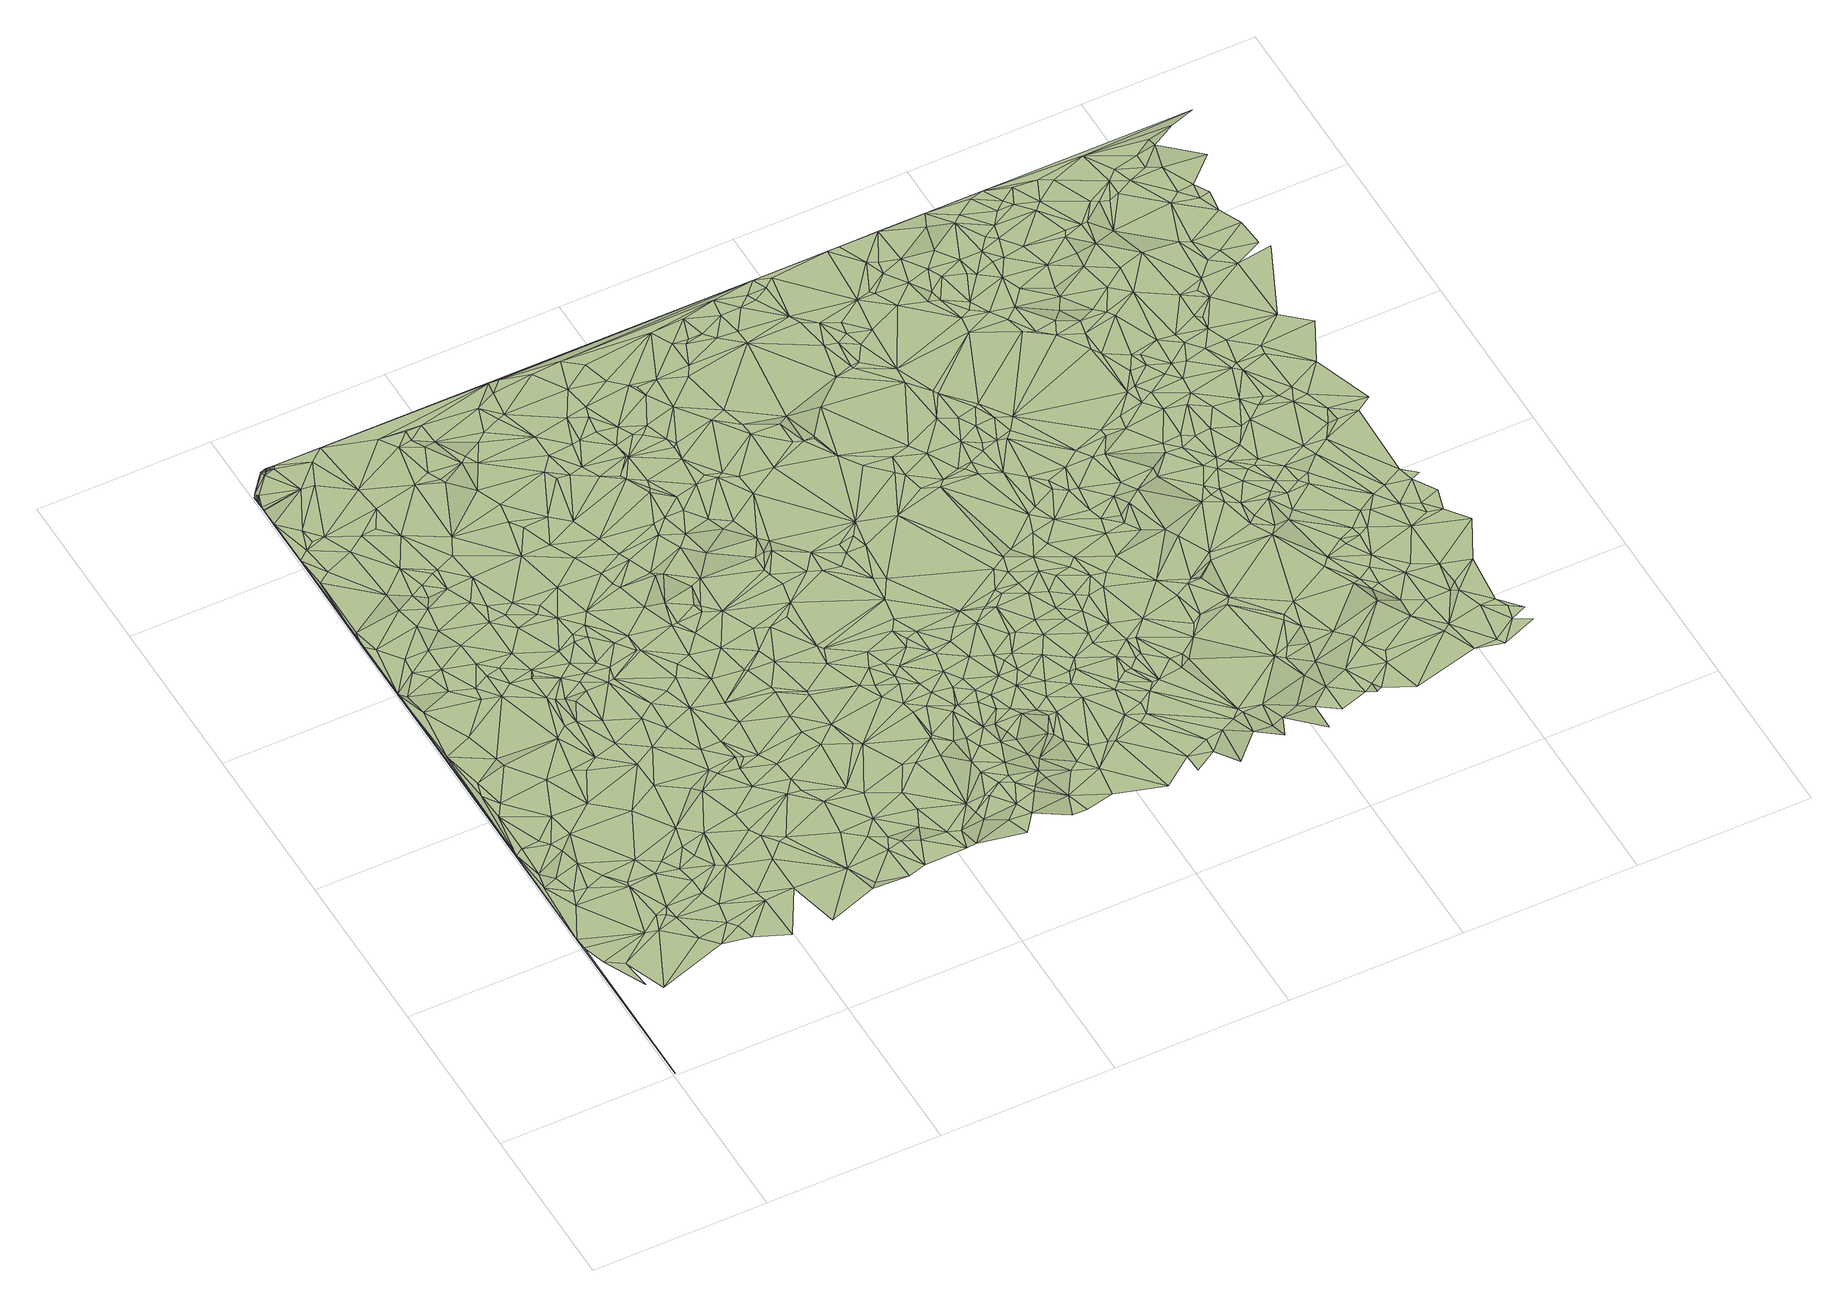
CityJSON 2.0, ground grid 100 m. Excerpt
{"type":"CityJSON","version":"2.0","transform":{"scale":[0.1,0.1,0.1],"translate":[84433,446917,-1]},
"CityObjects":{
"terrain1":{"type":"TINRelief","geometry":[{"type":"CompositeSurface","lod":"2","boundaries":[[[0,1,2]],[[3,4,5]],[[5,6,1]],[[6,2,1]],[[2,7,8]],[[2,8,9]],[[4,6,5]],[[6,7,2]],[[10,11,4]],[[9,8,12]],[[13,8,7]],[[8,14,12]],[[13,14,8]],[[15,9,12]],[[16,13,7]],[[11,6,4]],[[15,17,9]],[[18,12,14]],[[19,15,12]],[[20,14,13]],[[21,9,17]],[[10,22,11]],[[16,20,13]],[[6,23,7]],[[24,17,15]],[[23,16,7]],[[19,12,18]],[[19,24,15]],[[18,14,20]],[[21,25,9]],[[10,26,22]],[[11,27,6]],[[21,17,28]],[[16,29,20]],[[27,23,6]],[[30,21,28]],[[23,29,16]],[[24,31,17]],[[2,9,32]],[[25,33,9]],[[30,25,21]],[[34,27,11]],[[28,17,31]],[[19,31,24]],[[19,18,35]],[[35,18,20]],[[34,11,36]],[[22,36,11]],[[37,29,23]],[[34,38,27]],[[27,38,23]],[[19,35,31]],[[39,20,29]],[[40,30,28]],[[34,36,38]],[[41,25,30]],[[35,20,39]],[[39,29,37]],[[37,23,42]],[[25,43,33]],[[38,42,23]],[[44,36,22]],[[45,28,31]],[[44,22,26]],[[40,41,30]],[[46,43,25]],[[9,33,47]],[[41,46,25]],[[48,38,36]],[[45,40,28]],[[39,37,42]],[[49,31,35]],[[43,50,33]],[[44,26,51]],[[44,52,36]],[[53,51,26]],[[38,54,42]],[[52,48,36]],[[55,33,50]],[[48,54,38]],[[45,31,49]],[[56,50,43]],[[39,42,57]],[[58,35,39]],[[59,33,60]],[[61,43,46]],[[62,60,33]],[[63,57,42]],[[58,49,35]],[[9,47,32]],[[62,33,55]],[[63,42,54]],[[64,55,50]],[[65,59,60]],[[59,47,33]],[[56,64,50]],[[66,41,40]],[[41,67,46]],[[61,56,43]],[[68,44,51]],[[53,68,51]],[[66,40,45]],[[45,49,69]],[[68,52,44]],[[70,39,57]],[[65,71,59]],[[72,57,63]],[[48,73,54]],[[52,74,48]],[[73,63,54]],[[64,75,55]],[[76,68,53]],[[58,39,70]],[[56,75,64]],[[59,71,47]],[[77,62,55]],[[67,61,46]],[[69,49,78]],[[79,65,60]],[[72,63,80]],[[66,45,69]],[[81,60,62]],[[73,80,63]],[[77,55,75]],[[66,67,41]],[[72,70,57]],[[68,82,52]],[[48,74,73]],[[61,83,56]],[[83,75,56]],[[82,74,52]],[[65,84,71]],[[47,71,85]],[[81,62,77]],[[58,86,49]],[[67,83,61]],[[79,60,81]],[[87,69,78]],[[78,49,86]],[[88,72,80]],[[79,84,65]],[[88,80,73]],[[87,66,69]],[[83,89,75]],[[90,47,85]],[[76,91,68]],[[88,70,72]],[[84,85,71]],[[90,92,47]],[[93,77,75]],[[88,73,74]],[[67,94,83]],[[58,70,95]],[[47,92,32]],[[68,91,82]],[[94,89,83]],[[93,75,89]],[[81,77,96]],[[87,97,66]],[[90,98,92]],[[82,99,74]],[[32,92,100]],[[87,78,86]],[[67,101,94]],[[66,102,67]],[[93,96,77]],[[90,85,103]],[[104,32,100]],[[105,98,90]],[[58,95,86]],[[32,106,107]],[[32,107,108]],[[109,105,90]],[[84,103,85]],[[106,110,107]],[[32,111,106]],[[66,97,102]],[[94,112,89]],[[113,79,81]],[[102,101,67]],[[111,110,106]],[[82,91,99]],[[94,101,112]],[[111,107,110]],[[114,97,87]],[[111,108,107]],[[111,115,108]],[[88,74,116]],[[113,81,96]],[[117,84,79]],[[111,118,115]],[[109,98,105]],[[119,70,88]],[[109,90,103]],[[95,70,120]],[[100,92,121]],[[114,87,122]],[[122,87,86]],[[117,79,113]],[[104,100,121]],[[98,121,92]],[[104,121,32]],[[114,123,97]],[[123,102,97]],[[93,89,124]],[[99,125,74]],[[111,126,118]],[[102,127,101]],[[89,112,124]],[[32,121,111]],[[128,112,101]],[[120,70,119]],[[74,125,116]],[[129,103,84]],[[93,130,96]],[[117,129,84]],[[128,101,127]],[[114,131,123]],[[132,117,113]],[[118,126,133]],[[118,133,134]],[[135,86,95]],[[88,116,136]],[[137,114,122]],[[119,88,136]],[[138,109,103]],[[109,139,98]],[[113,96,140]],[[114,141,131]],[[128,124,112]],[[142,91,143]],[[121,126,111]],[[135,122,86]],[[137,141,114]],[[123,144,102]],[[145,128,127]],[[132,146,117]],[[144,127,102]],[[93,124,130]],[[117,146,129]],[[123,131,144]],[[133,147,134]],[[126,148,133]],[[142,99,91]],[[129,138,103]],[[132,113,149]],[[148,147,133]],[[144,145,127]],[[95,120,150]],[[151,148,126]],[[99,152,125]],[[148,153,147]],[[98,139,121]],[[153,154,147]],[[151,153,148]],[[140,96,130]],[[144,128,145]],[[151,155,153]],[[156,154,153]],[[157,151,126]],[[155,156,153]],[[158,131,141]],[[156,159,154]],[[135,95,150]],[[155,159,156]],[[160,155,151]],[[155,161,159]],[[132,149,146]],[[121,157,126]],[[137,158,141]],[[137,122,162]],[[160,161,155]],[[157,160,151]],[[113,140,149]],[[163,154,159]],[[163,159,161]],[[164,144,131]],[[146,165,129]],[[150,120,119]],[[135,162,122]],[[160,163,161]],[[142,152,99]],[[125,152,166]],[[138,167,109]],[[164,131,158]],[[157,163,160]],[[168,142,143]],[[169,124,128]],[[149,165,146]],[[170,128,144]],[[171,130,124]],[[129,172,138]],[[119,136,173]],[[109,174,139]],[[129,165,175]],[[137,176,158]],[[142,166,152]],[[150,119,177]],[[178,116,125]],[[179,157,121]],[[180,140,130]],[[178,136,116]],[[164,181,144]],[[170,169,128]],[[169,171,124]],[[149,175,165]],[[179,163,157]],[[129,175,172]],[[182,138,172]],[[137,162,176]],[[167,174,109]],[[179,121,139]],[[182,167,138]],[[183,180,130]],[[119,173,177]],[[181,170,144]],[[183,130,171]],[[164,158,176]],[[135,184,162]],[[135,150,185]],[[178,125,166]],[[186,149,140]],[[186,175,149]],[[135,185,184]],[[186,140,180]],[[164,176,181]],[[168,187,142]],[[182,172,167]],[[178,173,136]],[[142,188,166]],[[183,189,180]],[[174,179,139]],[[181,190,170]],[[191,172,175]],[[150,177,192]],[[193,183,171]],[[194,162,184]],[[195,163,179]],[[194,176,162]],[[170,196,169]],[[186,180,189]],[[177,173,197]],[[186,191,175]],[[150,192,185]],[[181,176,198]],[[169,199,171]],[[200,187,168]],[[193,189,183]],[[170,190,196]],[[194,201,176]],[[177,197,192]],[[181,198,190]],[[176,201,198]],[[202,142,187]],[[169,196,203]],[[193,171,199]],[[184,185,204]],[[174,195,179]],[[178,166,205]],[[188,205,166]],[[191,206,172]],[[194,184,204]],[[169,203,199]],[[192,207,185]],[[142,208,188]],[[193,209,189]],[[194,210,201]],[[211,167,172]],[[212,192,197]],[[213,197,173]],[[196,190,214]],[[204,185,207]],[[215,173,178]],[[200,202,187]],[[202,208,142]],[[211,174,167]],[[196,214,203]],[[212,207,192]],[[193,199,209]],[[198,216,190]],[[217,212,197]],[[198,201,218]],[[186,189,219]],[[194,204,210]],[[186,219,191]],[[211,172,206]],[[213,173,215]],[[216,214,190]],[[217,207,212]],[[199,203,220]],[[217,197,213]],[[221,215,178]],[[214,220,203]],[[209,222,189]],[[221,178,205]],[[210,223,201]],[[191,219,206]],[[224,195,174]],[[209,199,222]],[[198,218,216]],[[216,220,214]],[[225,204,207]],[[201,226,218]],[[227,188,208]],[[223,226,201]],[[200,228,202]],[[217,225,207]],[[227,205,188]],[[199,220,229]],[[210,204,223]],[[202,230,208]],[[219,189,222]],[[199,229,222]],[[231,215,221]],[[231,221,205]],[[216,232,220]],[[211,233,174]],[[234,202,228]],[[230,227,208]],[[234,230,202]],[[232,229,220]],[[235,204,225]],[[216,218,232]],[[233,224,174]],[[236,211,206]],[[237,223,204]],[[226,232,218]],[[238,217,213]],[[239,213,215]],[[227,240,205]],[[237,204,235]],[[241,226,223]],[[234,228,242]],[[219,243,206]],[[240,231,205]],[[234,244,230]],[[230,244,227]],[[245,225,217]],[[239,215,231]],[[237,241,223]],[[246,163,195]],[[236,206,247]],[[248,226,241]],[[249,250,211]],[[234,242,244]],[[211,250,233]],[[249,211,236]],[[222,229,251]],[[232,252,229]],[[243,253,206]],[[254,232,226]],[[228,255,242]],[[219,222,256]],[[206,253,247]],[[239,238,213]],[[238,245,217]],[[237,248,241]],[[257,235,225]],[[219,258,243]],[[227,259,240]],[[227,244,260]],[[248,254,226]],[[219,261,258]],[[242,262,244]],[[263,237,235]],[[219,256,261]],[[264,224,233]],[[265,233,250]],[[266,229,252]],[[267,229,266]],[[267,251,229]],[[256,222,251]],[[254,252,232]],[[227,260,259]],[[249,268,250]],[[242,255,262]],[[249,236,268]],[[257,225,245]],[[269,231,240]],[[265,270,233]],[[270,264,233]],[[237,271,248]],[[239,231,272]],[[244,262,260]],[[236,247,268]],[[265,250,268]],[[273,263,235]],[[274,235,257]],[[273,235,274]],[[264,275,224]],[[258,276,243]],[[277,254,248]],[[243,276,253]],[[246,195,224]],[[278,262,255]],[[261,276,258]],[[263,271,237]],[[239,279,238]],[[265,280,270]],[[272,231,269]],[[279,245,238]],[[277,248,271]],[[278,255,281]],[[240,259,282]],[[270,275,264]],[[254,283,252]],[[265,268,280]],[[277,284,254]],[[270,280,275]],[[247,285,268]],[[286,261,256]],[[284,283,254]],[[239,272,279]],[[269,240,282]],[[287,256,251]],[[260,262,288]],[[289,267,266]],[[289,251,267]],[[280,268,290]],[[291,266,252]],[[260,288,259]],[[257,245,292]],[[278,288,262]],[[293,276,261]],[[285,290,268]],[[279,292,245]],[[294,247,253]],[[295,278,281]],[[277,296,284]],[[291,252,283]],[[274,257,297]],[[279,272,269]],[[286,293,261]],[[284,298,283]],[[273,299,263]],[[299,271,263]],[[286,256,287]],[[300,273,274]],[[280,290,301]],[[289,287,251]],[[294,285,247]],[[302,289,266]],[[294,253,276]],[[303,277,271]],[[302,266,291]],[[259,304,282]],[[257,292,297]],[[284,296,298]],[[285,301,290]],[[305,278,295]],[[305,288,278]],[[288,304,259]],[[300,274,297]],[[300,299,273]],[[295,281,306]],[[246,224,275]],[[303,296,277]],[[291,283,307]],[[280,308,275]],[[298,309,283]],[[310,306,281]],[[280,301,311]],[[299,312,271]],[[313,298,296]],[[293,314,276]],[[309,307,283]],[[302,291,307]],[[312,303,271]],[[279,269,315]],[[303,313,296]],[[313,309,298]],[[279,316,292]],[[269,282,317]],[[305,318,288]],[[305,295,319]],[[314,294,276]],[[280,311,308]],[[297,292,316]],[[288,320,304]],[[321,287,289]],[[322,301,285]],[[300,323,299]],[[300,297,324]],[[317,282,304]],[[321,289,302]],[[305,319,318]],[[325,286,287]],[[295,306,326]],[[327,285,294]],[[303,328,313]],[[313,328,309]],[[328,307,309]],[[329,302,307]],[[299,323,312]],[[295,326,319]],[[293,330,314]],[[288,318,331]],[[310,332,306]],[[333,293,286]],[[279,315,316]],[[322,311,301]],[[288,334,320]],[[317,304,320]],[[327,322,285]],[[297,316,324]],[[269,317,335]],[[326,306,332]],[[269,336,315]],[[300,337,323]],[[329,307,328]],[[318,319,338]],[[288,331,334]],[[330,294,314]],[[246,275,308]],[[329,321,302]],[[300,324,337]],[[325,287,321]],[[293,339,330]],[[269,335,336]],[[340,308,311]],[[326,338,319]],[[327,294,330]],[[318,338,331]],[[312,341,303]],[[340,311,322]],[[317,320,342]],[[312,323,341]],[[325,343,286]],[[320,334,342]],[[333,339,293]],[[303,344,328]],[[326,332,345]],[[326,346,338]],[[347,308,340]],[[327,330,348]],[[335,317,349]],[[317,342,349]],[[315,350,316]],[[323,337,351]],[[329,328,352]],[[353,337,324]],[[338,354,331]],[[347,340,322]],[[355,324,316]],[[326,345,346]],[[343,333,286]],[[330,339,348]],[[347,356,308]],[[331,357,334]],[[329,358,321]],[[338,346,354]],[[355,316,350]],[[359,325,321]],[[323,351,341]],[[360,322,327]],[[361,342,334]],[[354,357,331]],[[335,349,362]],[[360,327,348]],[[315,363,350]],[[353,324,364]],[[336,363,315]],[[329,352,358]],[[303,341,365]],[[359,321,358]],[[356,246,308]],[[361,334,366]],[[337,341,351]],[[336,335,362]],[[357,366,334]],[[367,345,332]],[[345,368,346]],[[349,342,369]],[[364,324,355]],[[352,328,370]],[[303,365,371]],[[303,371,344]],[[372,367,332]],[[355,350,373]],[[374,347,322]],[[359,343,325]],[[362,349,369]],[[354,346,375]],[[363,373,350]],[[361,369,342]],[[368,375,346]],[[376,360,348]],[[333,377,339]],[[344,370,328]],[[354,375,357]],[[367,368,345]],[[336,362,378]],[[379,348,339]],[[336,380,363]],[[360,374,322]],[[359,358,381]],[[382,246,356]],[[357,383,366]],[[355,373,384]],[[361,366,385]],[[352,386,358]],[[364,355,384]],[[387,356,347]],[[336,378,380]],[[379,339,377]],[[363,380,373]],[[367,388,368]],[[388,375,368]],[[389,367,372]],[[376,348,390]],[[361,385,369]],[[343,391,333]],[[359,392,343]],[[385,366,383]],[[393,362,369]],[[376,374,360]],[[353,394,337]],[[381,358,395]],[[378,362,393]],[[359,381,392]],[[384,373,396]],[[375,397,357]],[[357,397,383]],[[333,398,377]],[[333,391,399]],[[353,364,400]],[[373,380,396]],[[390,348,379]],[[392,391,343]],[[387,382,356]],[[358,386,395]],[[333,399,398]],[[401,369,385]],[[402,347,374]],[[337,394,341]],[[352,370,403]],[[393,369,401]],[[404,163,246]],[[392,399,391]],[[379,377,398]],[[352,403,386]],[[364,384,405]],[[341,406,365]],[[407,397,375]],[[385,383,408]],[[367,409,388]],[[409,375,388]],[[397,410,383]],[[344,411,370]],[[371,412,344]],[[413,376,390]],[[376,414,374]],[[384,396,405]],[[378,393,415]],[[402,387,347]],[[416,367,389]],[[406,371,365]],[[378,417,380]],[[383,410,418]],[[408,383,418]],[[413,414,376]],[[393,401,415]],[[380,417,396]],[[401,385,419]],[[409,407,375]],[[390,379,398]],[[344,412,411]],[[392,381,420]],[[353,400,421]],[[381,395,420]],[[392,420,399]],[[422,385,408]],[[395,386,423]],[[403,370,411]],[[378,415,417]],[[406,412,371]],[[364,405,400]],[[341,424,406]],[[422,419,385]],[[414,425,374]],[[415,401,426]],[[407,427,397]],[[413,390,428]],[[397,427,410]],[[423,386,403]],[[399,429,398]],[[401,419,426]],[[430,390,398]],[[431,409,367]],[[353,421,394]],[[405,396,432]],[[433,411,412]],[[413,428,414]],[[402,374,425]],[[434,418,410]],[[434,408,418]],[[435,407,409]],[[416,431,367]],[[396,417,436]],[[433,403,411]],[[387,437,382]],[[438,422,408]],[[396,436,432]],[[394,424,341]],[[415,439,417]],[[399,420,429]],[[428,390,430]],[[414,428,425]],[[415,426,439]],[[395,423,440]],[[441,419,422]],[[400,405,442]],[[430,398,443]],[[435,444,407]],[[441,426,419]],[[434,438,408]],[[395,440,420]],[[434,410,427]],[[405,432,442]],[[407,445,427]],[[406,446,412]],[[446,433,412]],[[444,445,407]],[[431,435,409]],[[441,422,438]],[[443,398,447]],[[400,442,448]],[[402,437,387]],[[429,449,398]],[[450,423,403]],[[406,424,446]],[[448,442,432]],[[398,449,447]],[[421,400,448]],[[450,403,433]],[[451,417,439]],[[428,430,452]],[[451,436,417]],[[420,453,429]],[[454,439,426]],[[402,425,455]],[[454,426,441]],[[430,443,452]],[[440,453,420]],[[456,438,434]],[[431,457,435]],[[458,432,436]],[[435,457,444]],[[428,459,425]],[[441,438,460]],[[434,427,461]],[[462,446,424]],[[440,423,450]],[[461,427,445]],[[458,448,432]],[[463,431,416]],[[443,447,452]],[[454,451,439]],[[464,429,453]],[[402,465,437]],[[456,434,461]],[[429,466,449]],[[444,467,445]],[[456,460,438]],[[394,468,424]],[[451,458,436]],[[468,462,424]],[[440,464,453]],[[454,441,460]],[[447,449,466]],[[428,452,469]],[[402,455,465]],[[461,445,467]],[[444,457,467]],[[462,470,446]],[[425,459,455]],[[471,457,431]],[[456,461,467]],[[472,448,458]],[[473,421,448]],[[440,474,464]],[[446,475,433]],[[440,450,474]],[[473,394,421]],[[468,470,462]],[[428,469,459]],[[446,470,476]],[[456,477,460]],[[394,478,468]],[[454,479,451]],[[480,452,447]],[[456,467,477]],[[480,447,466]],[[463,481,431]],[[450,433,475]],[[481,471,431]],[[482,454,460]],[[429,483,466]],[[464,483,429]],[[484,458,451]],[[485,479,454]],[[473,448,472]],[[485,454,482]],[[480,469,452]],[[457,486,467]],[[473,478,394]],[[482,460,487]],[[477,488,460]],[[468,489,470]],[[446,476,475]],[[484,451,479]],[[471,486,457]],[[484,472,458]],[[468,478,489]],[[487,460,488]],[[474,450,490]],[[470,491,476]],[[486,477,467]],[[404,246,382]],[[469,492,459]],[[485,493,479]],[[474,494,464]],[[480,466,483]],[[485,482,493]],[[470,489,491]],[[495,459,492]],[[465,496,437]],[[497,488,477]],[[473,472,484]],[[469,495,492]],[[481,498,471]],[[450,475,490]],[[499,481,463]],[[480,495,469]],[[476,491,475]],[[500,482,487]],[[493,501,479]],[[497,477,486]],[[455,496,465]],[[484,479,501]],[[464,494,483]],[[500,487,488]],[[500,493,482]],[[471,498,486]],[[474,490,494]],[[455,459,496]],[[489,475,491]],[[473,484,502]],[[497,503,488]],[[504,489,478]],[[481,505,498]],[[404,382,437]],[[506,501,493]],[[480,483,507]],[[499,505,481]],[[500,488,503]],[[480,508,495]],[[495,496,459]],[[473,502,509]],[[510,484,501]],[[511,478,473]],[[497,486,512]],[[510,502,484]],[[500,513,493]],[[513,506,493]],[[480,507,508]],[[497,514,503]],[[486,498,512]],[[504,475,489]],[[494,515,483]],[[507,483,515]],[[510,501,506]],[[516,473,509]],[[497,512,514]],[[510,509,502]],[[517,498,505]],[[500,503,518]],[[490,519,494]],[[518,503,514]],[[520,490,475]],[[521,522,499]],[[495,508,523]],[[500,518,513]],[[517,524,498]],[[524,512,498]],[[511,504,478]],[[510,506,525]],[[526,505,499]],[[527,509,510]],[[513,525,506]],[[494,528,515]],[[529,514,512]],[[530,519,490]],[[526,517,505]],[[495,523,531]],[[511,473,516]],[[495,531,496]],[[527,516,509]],[[526,499,522]],[[532,507,515]],[[494,519,528]],[[520,530,490]],[[533,518,514]],[[534,437,496]],[[517,535,524]],[[535,512,524]],[[535,529,512]],[[533,514,529]],[[510,525,536]],[[537,513,518]],[[527,510,536]],[[532,515,528]],[[520,475,538]],[[504,539,475]],[[513,540,525]],[[530,528,519]],[[526,541,517]],[[527,542,516]],[[543,531,523]],[[544,518,533]],[[545,508,507]],[[526,522,541]],[[537,518,544]],[[546,533,529]],[[547,529,535]],[[546,529,547]],[[539,538,475]],[[530,532,528]],[[548,541,522]],[[537,540,513]],[[549,530,520]],[[527,536,542]],[[536,525,550]],[[551,530,549]],[[511,516,552]],[[517,553,535]],[[525,540,550]],[[551,532,530]],[[552,516,542]],[[545,523,508]],[[543,554,531]],[[531,555,496]],[[551,549,520]],[[556,533,546]],[[556,546,547]],[[511,557,504]],[[541,553,517]],[[543,523,558]],[[532,545,507]],[[559,547,535]],[[531,554,555]],[[556,547,559]],[[556,560,533]],[[543,561,554]],[[536,550,562]],[[511,552,557]],[[563,544,533]],[[548,564,541]],[[556,559,560]],[[537,565,540]],[[565,550,540]],[[551,520,566]],[[567,537,544]],[[504,568,539]],[[542,536,569]],[[551,566,532]],[[504,570,568]],[[552,542,569]],[[520,538,571]],[[572,559,535]],[[557,573,504]],[[563,533,560]],[[543,558,561]],[[554,561,555]],[[569,536,562]],[[574,560,559]],[[504,573,570]],[[545,558,523]],[[567,544,563]],[[562,550,575]],[[567,565,537]],[[553,572,535]],[[565,575,550]],[[404,437,534]],[[541,564,553]],[[563,560,574]],[[576,557,552]],[[534,496,555]],[[539,571,538]],[[577,574,559]],[[576,552,569]],[[578,563,574]],[[579,569,562]],[[579,562,575]],[[539,568,571]],[[572,580,559]],[[577,559,580]],[[576,581,557]],[[557,581,573]],[[520,582,566]],[[520,571,582]],[[567,583,565]],[[584,555,561]],[[585,553,564]],[[578,574,577]],[[565,583,575]],[[584,561,558]],[[585,572,553]],[[568,570,586]],[[566,587,532]],[[588,567,563]],[[585,564,589]],[[573,586,570]],[[590,558,545]],[[588,563,578]],[[532,587,545]],[[591,569,579]],[[592,589,564]],[[578,577,593]],[[576,569,591]],[[590,584,558]],[[571,568,594]],[[577,580,593]],[[572,595,580]],[[567,596,583]],[[597,579,575]],[[584,534,555]],[[576,598,581]],[[597,575,583]],[[585,599,572]],[[594,568,586]],[[580,595,593]],[[588,596,567]],[[585,589,599]],[[600,573,581]],[[597,591,579]],[[582,571,594]],[[592,601,589]],[[578,593,602]],[[576,591,603]],[[597,583,596]],[[576,604,598]],[[588,578,602]],[[576,603,604]],[[600,581,598]],[[599,589,601]],[[590,605,584]],[[606,586,573]],[[602,593,595]],[[605,534,584]],[[594,586,607]],[[603,591,597]],[[608,590,545]],[[607,586,609]],[[600,606,573]],[[597,596,610]],[[603,597,610]],[[606,609,586]],[[572,611,595]],[[599,601,612]],[[613,566,582]],[[614,545,587]],[[599,611,572]],[[604,615,598]],[[608,605,590]],[[588,616,596]],[[605,617,534]],[[588,602,618]],[[613,587,566]],[[619,582,594]],[[615,600,598]],[[620,607,609]],[[621,594,607]],[[614,622,545]],[[610,596,616]],[[620,609,606]],[[601,623,612]],[[608,545,622]],[[604,603,624]],[[603,610,625]],[[601,626,623]],[[602,595,611]],[[588,618,627]],[[605,628,617]],[[629,600,615]],[[617,404,534]],[[600,630,606]],[[621,607,620]],[[608,628,605]],[[631,587,632]],[[614,587,631]],[[599,612,633]],[[629,630,600]],[[588,627,616]],[[604,624,615]],[[630,620,606]],[[619,594,621]],[[602,634,618]],[[619,613,582]],[[610,616,625]],[[603,625,624]],[[613,632,587]],[[635,617,628]],[[621,620,636]],[[631,632,637]],[[630,636,620]],[[599,633,611]],[[627,618,634]],[[629,615,638]],[[614,631,639]],[[608,635,628]],[[629,640,630]],[[641,612,623]],[[639,631,637]],[[635,404,617]],[[614,642,622]],[[602,643,634]],[[608,622,642]],[[614,639,642]],[[644,621,636]],[[629,638,640]],[[645,637,632]],[[619,621,646]],[[602,611,643]],[[641,633,612]],[[624,647,615]],[[648,641,623]],[[627,634,649]],[[630,650,636]],[[608,651,635]],[[627,649,616]],[[639,637,652]],[[613,645,632]],[[653,621,644]],[[615,654,638]],[[647,655,615]],[[651,404,635]],[[615,655,654]],[[639,656,642]],[[653,646,621]],[[644,636,650]],[[640,657,630]],[[645,652,637]],[[619,658,613]],[[639,652,656]],[[638,659,640]],[[660,619,646]],[[624,625,661]],[[633,662,611]],[[649,663,616]],[[630,657,650]],[[625,616,664]],[[660,658,619]],[[653,644,650]],[[656,665,642]],[[649,634,666]],[[658,645,613]],[[638,654,659]],[[662,667,611]],[[624,668,647]],[[634,643,666]],[[669,608,642]],[[648,670,641]],[[633,671,662]],[[641,671,633]],[[640,659,672]],[[669,651,608]],[[673,646,653]],[[674,654,655]],[[675,656,652]],[[675,652,645]],[[624,661,668]],[[649,676,663]],[[673,660,646]],[[640,672,657]],[[653,650,677]],[[675,665,656]],[[616,663,678]],[[654,672,659]],[[625,664,661]],[[647,679,655]],[[647,668,680]],[[649,666,676]],[[643,611,681]],[[682,650,657]],[[669,642,665]],[[663,676,683]],[[681,611,667]],[[662,684,667]],[[674,672,654]],[[673,653,677]],[[671,684,662]],[[674,655,679]],[[685,671,641]],[[682,677,650]],[[647,680,679]],[[686,404,651]],[[673,687,660]],[[685,641,670]],[[616,678,664]],[[663,683,688]],[[666,643,689]],[[668,690,680]],[[668,661,690]],[[673,677,687]],[[675,669,665]],[[676,688,683]],[[676,666,688]],[[691,667,684]],[[689,643,681]],[[682,692,677]],[[680,690,679]],[[693,682,657]],[[694,675,645]],[[687,677,692]],[[691,681,667]],[[672,693,657]],[[685,670,695]],[[696,695,670]],[[690,661,664]],[[663,688,697]],[[674,679,698]],[[658,699,645]],[[674,700,672]],[[663,697,678]],[[660,699,658]],[[696,701,695]],[[671,702,684]],[[669,686,651]],[[693,692,682]],[[691,689,681]],[[666,689,703]],[[685,704,671]],[[674,698,700]],[[687,699,660]],[[690,705,679]],[[690,664,705]],[[694,669,675]],[[691,684,702]],[[672,700,693]],[[685,695,706]],[[679,705,698]],[[703,689,691]],[[695,701,706]],[[704,702,671]],[[707,708,669]],[[703,691,702]],[[694,645,709]],[[694,707,669]],[[685,706,710]],[[685,710,704]],[[711,688,666]],[[712,664,678]],[[713,706,701]],[[698,714,700]],[[693,715,692]],[[712,678,697]],[[708,716,669]],[[712,705,664]],[[711,666,703]],[[645,699,709]],[[687,692,717]],[[669,716,686]],[[698,705,718]],[[700,719,693]],[[711,697,688]],[[720,708,707]],[[698,718,714]],[[700,714,719]],[[706,721,710]],[[694,722,707]],[[693,719,715]],[[686,723,404]],[[718,705,724]],[[720,716,708]],[[712,724,705]],[[716,725,686]],[[720,707,722]],[[703,702,726]],[[687,717,699]],[[704,727,702]],[[728,712,697]],[[694,729,722]],[[694,709,729]],[[710,727,704]],[[728,697,730]],[[720,731,716]],[[730,697,711]],[[732,719,714]],[[718,733,714]],[[692,715,734]],[[713,735,706]],[[710,721,736]],[[732,715,719]],[[737,724,712]],[[706,735,721]],[[718,724,733]],[[738,722,729]],[[739,711,703]],[[716,740,725]],[[741,729,709]],[[720,742,731]],[[741,738,729]],[[720,722,742]],[[743,732,714]],[[702,727,726]],[[739,703,726]],[[716,731,740]],[[733,743,714]],[[744,712,728]],[[744,737,712]],[[741,709,745]],[[709,699,746]],[[732,747,715]],[[710,736,727]],[[692,748,717]],[[738,749,722]],[[725,723,686]],[[737,750,724]],[[750,733,724]],[[741,751,738]],[[731,742,740]],[[749,742,722]],[[752,744,728]],[[752,737,744]],[[741,745,753]],[[754,728,730]],[[709,746,745]],[[730,711,755]],[[754,730,756]],[[756,730,755]],[[699,757,746]],[[752,728,754]],[[692,734,758]],[[741,753,751]],[[699,717,757]],[[738,751,749]],[[721,735,736]],[[692,758,748]],[[713,759,735]],[[734,715,747]],[[739,760,711]],[[753,745,746]],[[752,761,737]],[[762,743,733]],[[726,727,763]],[[739,726,764]],[[711,765,755]],[[732,766,747]],[[762,733,750]],[[761,750,737]],[[739,764,760]],[[711,760,765]],[[754,756,767]],[[725,740,723]],[[752,754,768]],[[756,755,767]],[[749,769,742]],[[764,726,763]],[[743,770,732]],[[771,763,727]],[[736,771,727]],[[753,772,751]],[[762,773,743]],[[752,768,761]],[[774,757,717]],[[723,775,404]],[[764,763,776]],[[742,777,740]],[[749,751,778]],[[767,755,765]],[[746,757,779]],[[762,750,780]],[[760,764,781]],[[776,763,771]],[[766,734,747]],[[732,770,766]],[[761,780,750]],[[753,746,782]],[[768,754,783]],[[754,767,783]],[[774,779,757]],[[773,770,743]],[[748,774,717]],[[753,784,772]],[[781,764,776]],[[749,778,769]],[[735,785,736]],[[765,760,786]],[[769,777,742]],[[772,778,751]],[[787,773,762]],[[736,788,771]],[[787,762,780]],[[767,765,789]],[[761,790,780]],[[735,759,785]],[[761,768,791]],[[736,785,788]],[[786,760,792]],[[746,779,782]],[[760,781,793]],[[753,782,784]],[[761,791,790]],[[792,760,793]],[[794,734,766]],[[776,771,795]],[[796,779,774]],[[772,784,778]],[[748,796,774]],[[767,789,797]],[[783,767,797]],[[768,783,798]],[[781,776,795]],[[740,777,723]],[[799,766,770]],[[765,800,789]],[[768,798,791]],[[759,801,785]],[[799,794,766]],[[788,795,771]],[[765,786,800]],[[787,780,802]],[[803,734,794]],[[787,804,773]],[[805,758,734]],[[790,806,780]],[[791,807,790]],[[773,804,770]],[[805,734,803]],[[783,797,798]],[[781,795,793]],[[808,786,792]],[[782,779,809]],[[810,748,758]],[[784,811,778]],[[769,778,812]],[[813,801,759]],[[791,798,807]],[[796,814,779]],[[808,792,793]],[[790,807,815]],[[788,785,816]],[[780,806,802]],[[782,817,784]],[[769,812,777]],[[818,796,748]],[[805,810,758]],[[787,802,804]],[[819,797,789]],[[790,815,806]],[[800,786,808]],[[818,748,810]],[[817,811,784]],[[799,770,820]],[[821,809,779]],[[799,822,794]],[[823,798,797]],[[788,816,795]],[[803,794,824]],[[801,825,785]],[[793,795,826]],[[814,821,779]],[[807,798,827]],[[805,803,828]],[[811,812,778]],[[804,820,770]],[[829,808,793]],[[800,830,789]],[[818,814,796]],[[785,831,816]],[[777,812,723]],[[807,827,815]],[[785,825,831]],[[832,817,782]],[[819,823,797]],[[824,794,822]],[[827,798,823]],[[800,808,829]],[[819,789,830]],[[803,824,828]],[[802,833,804]],[[806,834,802]],[[832,811,817]],[[813,835,801]],[[836,782,809]],[[805,837,810]],[[799,820,838]],[[799,838,822]],[[795,839,826]],[[840,809,821]],[[816,839,795]],[[806,815,841]],[[802,834,833]],[[804,833,820]],[[800,829,830]],[[723,812,842]],[[843,812,811]],[[818,844,814]],[[805,828,837]],[[835,825,801]],[[828,824,845]],[[846,793,826]],[[847,818,810]],[[827,823,848]],[[848,823,819]],[[836,832,782]],[[829,793,846]],[[816,831,849]],[[832,850,811]],[[844,821,814]],[[836,809,840]],[[843,811,850]],[[806,841,834]],[[851,815,827]],[[816,849,839]],[[824,822,852]],[[824,852,845]],[[825,853,831]],[[854,835,813]],[[829,855,830]],[[847,844,818]],[[852,822,838]],[[847,810,837]],[[723,842,856]],[[857,828,845]],[[843,858,812]],[[858,842,812]],[[851,841,815]],[[833,859,820]],[[846,826,839]],[[860,825,835]],[[861,827,848]],[[832,862,850]],[[833,834,859]],[[848,819,863]],[[819,830,863]],[[860,853,825]],[[829,846,855]],[[843,850,858]],[[836,862,832]],[[857,837,828]],[[857,845,852]],[[864,849,831]],[[841,859,834]],[[852,838,865]],[[840,821,866]],[[861,851,827]],[[844,867,821]],[[830,855,863]],[[864,839,849]],[[864,831,853]],[[838,820,868]],[[869,860,835]],[[723,856,775]],[[869,853,860]],[[870,842,858]],[[861,848,863]],[[847,867,844]],[[836,840,866]],[[870,856,842]],[[859,868,820]],[[841,871,859]],[[872,855,846]],[[857,852,873]],[[852,865,873]],[[838,868,865]],[[872,863,855]],[[867,866,821]],[[847,837,874]],[[862,875,850]],[[875,858,850]],[[836,876,862]],[[857,874,837]],[[861,877,851]],[[851,878,841]],[[861,863,879]],[[871,880,859]],[[881,870,858]],[[847,874,867]],[[857,873,882]],[[883,846,839]],[[841,878,871]],[[870,884,856]],[[836,866,885]],[[872,846,886]],[[872,879,863]],[[887,873,865]],[[857,882,874]],[[883,839,864]],[[884,775,856]],[[861,879,877]],[[887,865,868]],[[880,888,859]],[[836,885,876]],[[859,888,868]],[[875,881,858]],[[871,889,880]],[[881,884,870]],[[890,886,846]],[[851,877,891]],[[876,892,862]],[[872,886,893]],[[862,892,875]],[[867,894,866]],[[851,891,878]],[[871,878,889]],[[895,882,873]],[[872,896,879]],[[887,868,897]],[[880,889,888]],[[867,874,894]],[[898,775,884]],[[895,873,887]],[[897,868,888]],[[872,893,896]],[[890,846,883]],[[877,879,899]],[[885,866,900]],[[890,893,886]],[[881,898,884]],[[901,874,882]],[[902,887,897]],[[885,900,876]],[[866,894,900]],[[903,882,895]],[[904,888,889]],[[896,899,879]],[[875,905,881]],[[877,906,891]],[[902,895,887]],[[878,904,889]],[[881,905,898]],[[907,893,890]],[[901,882,903]],[[897,888,908]],[[876,909,892]],[[907,896,893]],[[898,910,775]],[[891,911,878]],[[875,892,909]],[[876,900,909]],[[912,904,878]],[[904,908,888]],[[874,913,894]],[[875,909,905]],[[877,899,914]],[[912,878,911]],[[891,906,911]],[[902,897,915]],[[903,895,916]],[[917,899,896]],[[877,914,906]],[[901,913,874]],[[898,905,910]],[[897,908,915]],[[900,894,913]],[[900,918,909]],[[916,895,919]],[[903,916,919]],[[906,914,911]],[[901,903,919]],[[900,920,918]],[[905,909,921]],[[912,922,904]],[[900,913,920]],[[905,923,910]],[[902,924,895]],[[904,922,908]],[[925,912,911]],[[909,918,921]],[[901,919,926]],[[775,910,927]],[[905,921,923]],[[901,928,913]],[[922,915,908]],[[901,926,928]],[[902,915,924]],[[925,911,914]],[[920,929,918]],[[919,895,924]],[[921,918,929]],[[925,922,912]],[[926,919,928]],[[920,913,930]],[[920,931,929]],[[928,930,913]],[[910,923,927]],[[932,923,921]],[[920,933,931]],[[934,915,922]],[[932,921,929]],[[919,935,928]],[[934,924,915]],[[928,936,930]],[[932,929,931]],[[919,924,935]],[[932,927,923]],[[920,930,937]],[[920,937,933]],[[932,931,933]],[[928,935,936]],[[936,938,930]],[[936,939,938]],[[932,933,940]],[[937,930,938]],[[936,935,939]],[[932,941,927]],[[932,940,941]],[[937,940,933]],[[942,775,927]],[[943,935,924]],[[944,938,939]],[[927,941,945]],[[946,941,940]],[[947,939,935]],[[948,937,938]],[[937,949,940]],[[946,945,941]],[[948,938,944]],[[949,950,940]],[[946,940,950]],[[937,951,949]],[[947,944,939]],[[927,945,952]],[[948,951,937]],[[951,953,949]],[[949,953,950]],[[946,954,945]],[[946,950,954]],[[955,951,948]],[[955,953,951]],[[956,927,952]],[[945,954,952]],[[957,950,953]],[[957,954,950]],[[942,927,956]],[[956,952,954]]]}]}
},
"vertices":[
[7,0,18],[10,990,13],[4,1060,13],[166,620,14],[147,800,11],[53,860,13],[332,940,13],[110,1270,15],[24,1450,20],[4,1710,24],[237,560,12],[402,920,13],[42,1540,25],[144,1360,17],[107,1480,21],[50,1740,24],[220,1350,16],[50,1990,24],[223,1630,24],[194,1700,23],[252,1520,21],[43,2160,22],[556,780,12],[412,1260,15],[152,1750,22],[19,2490,17],[636,690,12],[440,1020,13],[101,2070,25],[326,1390,17],[69,2250,21],[288,1870,22],[4,4460,21],[4,2990,15],[487,1000,14],[314,1720,21],[523,960,13],[418,1290,15],[513,1050,14],[523,1410,15],[244,2300,18],[234,2360,15],[573,1280,14],[60,2820,15],[732,810,13],[388,2110,19],[182,2560,14],[4,4040,19],[716,1050,13],[495,1870,17],[42,2960,8],[772,760,13],[756,940,13],[799,660,13],[715,1150,12],[141,3090,13],[240,2890,13],[640,1340,13],[671,1720,13],[4,3370,12],[54,3320,13],[359,2760,18],[150,3190,15],[694,1250,12],[203,3020,14],[20,3470,13],[577,2340,16],[461,2730,18],[974,850,14],[531,2110,21],[813,1510,14],[22,3860,15],[782,1380,11],[865,1190,12],[917,1160,14],[279,3040,16],[987,580,12],[284,3190,14],[595,2070,21],[280,3500,22],[807,1300,11],[308,3360,21],[962,920,13],[372,2840,18],[277,3630,16],[90,3910,17],[846,1990,18],[681,2130,20],[921,1410,16],[451,2990,18],[66,4090,19],[1145,860,15],[4,4330,19],[446,3140,18],[461,2890,18],[852,1820,19],[390,3280,21],[648,2400,17],[108,4220,19],[1143,1090,14],[4,4430,24],[539,2790,17],[657,2610,20],[258,3980,17],[5,4440,21],[118,4130,19],[5,4490,21],[5,4530,16],[5,4540,16],[189,4130,19],[9,4520,21],[30,4540,20],[543,2910,17],[415,3440,22],[714,2400,16],[12,4550,16],[1132,1320,16],[391,3560,19],[18,4560,18],[1050,1670,19],[1005,1710,23],[239,4480,18],[816,2170,19],[690,2580,20],[648,2970,18],[1169,1260,16],[123,4650,20],[652,2770,18],[680,2820,18],[424,3760,17],[647,3210,20],[735,2560,22],[456,3510,18],[117,4670,20],[116,4680,20],[970,2060,18],[1123,1450,16],[833,2340,19],[359,4050,18],[313,4470,19],[628,3380,18],[775,2520,19],[1446,850,17],[1214,570,16],[786,2700,19],[671,2780,18],[470,3600,19],[122,4680,19],[136,4670,20],[569,3520,18],[1147,1780,23],[142,4670,19],[1232,1180,15],[141,4680,19],[141,4690,19],[151,4680,19],[147,4690,19],[186,4670,19],[857,2560,19],[153,4690,19],[176,4680,18],[159,4690,19],[1017,2260,19],[200,4690,18],[857,2630,19],[553,3650,18],[1273,1190,16],[512,4180,19],[1496,670,13],[863,2870,18],[873,2770,19],[760,3110,20],[537,3960,17],[1288,1580,17],[494,4340,20],[587,3660,18],[983,2560,18],[1174,1740,21],[1422,1450,16],[380,4620,18],[689,3320,19],[911,2670,18],[445,4060,17],[744,3220,20],[1100,2140,19],[1179,1930,17],[719,3530,18],[1528,700,11],[1533,1090,14],[814,3280,18],[995,2710,19],[701,3710,18],[1309,1800,18],[889,3150,17],[1107,2330,19],[463,4690,16],[964,2890,20],[1291,1720,18],[1040,2650,19],[968,3080,17],[1702,660,10],[1020,2570,18],[1693,870,13],[982,2940,19],[1266,2210,18],[1561,1320,15],[762,3830,16],[1295,1930,17],[1640,1000,14],[930,3200,17],[1218,2370,19],[766,4240,12],[1348,1780,18],[1473,1660,18],[1041,2890,18],[1484,1530,20],[1142,2790,18],[1419,1760,17],[1218,2690,17],[1011,3550,14],[1066,2970,19],[1496,1440,17],[1069,3270,15],[1303,2430,18],[753,4610,11],[1444,2010,15],[1235,2680,17],[1726,1100,11],[1806,690,12],[1117,3050,17],[1734,950,13],[1708,1350,12],[1223,2800,19],[819,4510,12],[1778,890,15],[1441,2160,15],[909,4180,18],[1458,2340,15],[1692,1800,11],[1737,1680,10],[1771,1280,9],[1355,2510,16],[1869,850,16],[1064,3790,14],[1906,940,11],[1690,1930,11],[1428,4690,10],[1031,4060,9],[1435,2540,16],[897,4210,16],[863,4280,15],[1312,3250,13],[1394,2940,18],[1086,3920,10],[1454,2760,19],[2047,690,18],[1243,3410,12],[1705,2110,10],[1114,3720,13],[1941,1190,13],[1956,1050,13],[1176,3550,13],[2012,840,14],[1638,2320,11],[902,4590,12],[936,4450,14],[1351,3120,15],[1330,3160,14],[1047,4260,18],[1923,1580,13],[894,4520,14],[1604,2510,11],[1882,1610,11],[1651,2310,10],[1702,2150,10],[991,4590,11],[1259,3730,10],[1536,2660,16],[2081,810,17],[1849,1780,9],[997,4460,11],[2103,690,22],[2033,1360,14],[1495,2910,25],[1488,2760,19],[1119,4220,17],[1416,3470,11],[1456,3330,10],[2188,960,21],[1483,3270,10],[1084,4290,18],[1546,3110,13],[1846,2010,11],[1357,3640,11],[1387,4010,15],[2221,830,11],[1634,2770,19],[1847,2040,11],[1618,2830,21],[1764,2400,11],[1799,2300,10],[1189,4350,13],[1533,3140,11],[1728,2730,17],[2101,1340,15],[2206,890,14],[2317,740,43],[1588,3100,14],[1303,4560,9],[1672,2950,19],[2358,620,42],[1248,4400,11],[1813,2550,14],[1649,2810,19],[1424,3940,13],[2160,1820,17],[2101,1950,13],[2246,1450,18],[2291,950,40],[2312,940,40],[2230,1320,19],[1691,3350,15],[1462,4250,13],[1892,2520,15],[2026,2160,14],[1709,3430,15],[2402,820,44],[1462,4100,15],[1736,2980,18],[1750,3220,15],[1493,3930,15],[2353,1110,35],[2443,730,42],[1732,3770,17],[2346,1200,31],[2253,1650,17],[2237,1730,16],[2038,2290,17],[2396,1000,38],[1621,3850,14],[1357,4450,10],[2062,2620,17],[2337,1380,18],[1791,3630,18],[2052,2880,19],[2527,860,39],[2467,960,38],[1398,4460,11],[1571,3950,15],[2261,1470,17],[2169,1910,16],[1999,2540,16],[1850,3130,11],[2061,2260,16],[2462,1020,39],[2198,2030,16],[1419,4620,7],[2490,1110,35],[1816,3290,17],[1778,3440,16],[1603,4110,16],[2402,1360,26],[2332,1660,18],[2284,1860,17],[2244,2130,18],[2089,2750,19],[2433,1280,28],[2674,770,19],[2545,890,38],[2431,1560,20],[2052,2980,18],[2061,2840,19],[2629,640,19],[2288,1920,17],[1666,4290,14],[2614,980,35],[1650,4120,15],[1713,3800,18],[2397,1730,17],[1804,3910,16],[2373,1810,17],[1882,3440,16],[1490,4690,8],[2542,1250,29],[2282,2020,17],[2517,1390,23],[2007,3240,6],[1653,4640,11],[2629,930,24],[2715,640,18],[1796,4000,16],[1808,3660,16],[1899,3540,17],[2462,1590,19],[2494,2410,18],[1967,3330,14],[2343,1970,17],[2622,1110,30],[1812,3900,16],[1821,3710,17],[2425,2200,19],[2476,1590,19],[1762,4460,15],[2126,3100,13],[2948,4690,14],[2436,2070,17],[2236,2770,18],[2661,1060,26],[2577,1380,25],[2768,920,17],[2621,1230,27],[2106,2990,18],[2146,2980,20],[1751,4130,16],[1767,4240,15],[2512,1710,18],[2874,670,24],[2521,1830,18],[2607,1300,25],[2575,1560,19],[2026,3570,16],[2470,2270,19],[2633,1470,21],[2076,3260,13],[2310,2740,17],[1785,4310,16],[2604,1640,18],[2784,1200,17],[1865,4110,15],[2046,3760,15],[1908,4030,15],[2900,860,19],[2530,1990,18],[2169,3050,15],[2733,1380,22],[2825,960,16],[2546,1960,18],[1821,4650,14],[2697,1440,21],[2584,1740,16],[2146,3560,16],[2655,1570,21],[2465,2120,17],[1950,4000,15],[2835,1120,16],[2809,1180,16],[2318,2880,16],[2041,3920,15],[2531,2140,17],[2050,3850,15],[2255,3380,14],[2686,1860,17],[1998,4050,16],[2094,3610,16],[2750,1670,21],[1964,4420,15],[2813,1370,17],[2930,1030,16],[2651,2000,16],[2048,4340,14],[2801,1570,19],[2846,1310,16],[2407,2720,17],[3153,590,17],[2181,3580,16],[1921,4570,16],[2071,3870,15],[2896,1310,18],[2508,2570,18],[2095,4240,16],[2473,2790,16],[3028,1010,15],[2711,2080,17],[2792,2160,19],[2244,3520,14],[2616,2960,16],[2472,2860,16],[2900,1430,17],[2570,2540,17],[2797,1810,19],[2176,4100,16],[3069,1000,13],[2859,1670,19],[2307,3930,16],[2829,2050,18],[2827,1750,20],[3058,1340,17],[2891,1600,17],[2944,1530,17],[2585,2790,17],[2431,3490,14],[2561,2880,15],[2080,4310,15],[2886,1780,19],[2436,3750,17],[2190,4310,16],[2319,4610,15],[3051,1450,20],[3191,1130,17],[3336,730,12],[3021,1700,16],[2938,1900,21],[2903,2120,16],[3085,1530,17],[2827,2900,16],[3238,1050,15],[2971,1900,21],[2393,3960,17],[2342,4250,18],[2920,2130,16],[2968,2100,17],[3083,2340,18],[3229,1310,18],[3089,1820,17],[3121,1530,19],[2429,3830,15],[3017,2210,16],[3294,1090,14],[3149,1600,18],[2598,3600,17],[2753,3410,16],[3342,620,14],[3469,700,14],[2384,4320,15],[3303,1170,15],[3098,1930,18],[3477,790,13],[3038,2170,17],[2599,3740,17],[3271,1350,18],[2650,3580,16],[2380,4490,15],[2656,3780,7],[3343,1510,17],[2704,4660,16],[3383,1220,15],[3159,2110,18],[3296,1720,20],[2835,3290,16],[2956,3170,17],[3243,1860,16],[3581,810,14],[3145,2190,19],[2442,4460,14],[3283,1650,18],[2720,4320,14],[3334,1400,18],[3422,1270,16],[3563,580,5],[2705,3570,17],[3231,1950,19],[2711,3580,18],[3135,2290,16],[3665,850,14],[2465,4480,14],[2511,4620,15],[3371,1400,18],[3164,2390,19],[2599,4420,15],[3459,1270,15],[3428,1460,17],[2547,4480,14],[3254,2070,19],[3445,1590,18],[3717,730,8],[3340,1870,18],[2838,3750,15],[3417,1730,18],[2993,3130,17],[3277,2220,18],[3018,3010,17],[2994,3270,17],[3717,900,14],[3111,2970,19],[3464,1470,17],[3357,1990,18],[3299,2320,17],[3578,1370,16],[3493,1580,18],[3337,2150,20],[3602,1290,13],[3221,2420,16],[3101,3300,17],[3421,1950,17],[2691,4550,15],[3730,870,13],[3148,3010,19],[3008,3900,13],[3586,1680,18],[3823,720,5],[2714,4410,15],[3427,2170,19],[3844,630,12],[3649,1370,15],[3161,3210,18],[3665,1330,8],[3513,1970,17],[3493,2070,17],[3376,2470,16],[3841,870,14],[3415,2590,19],[3897,750,5],[3754,1450,15],[3479,2220,19],[3405,2370,18],[2806,4550,16],[3323,2960,17],[3247,3040,19],[2994,4380,15],[3281,3020,19],[3575,2050,17],[4059,1140,13],[3997,790,6],[3294,3700,17],[3052,4120,16],[3514,2500,19],[3772,1880,19],[2875,4610,16],[3801,1530,16],[3318,3400,18],[3330,3050,18],[3351,3200,21],[3024,4320,14],[4069,730,19],[3698,2290,21],[3673,2130,17],[4068,570,18],[3816,1740,17],[2897,4560,16],[3469,2620,19],[3439,2910,18],[3108,3930,16],[3110,3910,16],[4130,960,2],[3859,1570,16],[2982,4610,17],[3419,3090,19],[3154,3930,17],[3604,2690,21],[3125,4100,15],[3536,2820,20],[4187,830,13],[3106,4270,15],[4014,1570,10],[3442,3140,19],[3301,3800,18],[3417,3350,18],[3724,2390,22],[4186,650,15],[3903,1790,17],[3515,3120,19],[3041,4660,15],[3222,4040,13],[3467,3260,19],[3674,2640,21],[3702,2470,22],[3193,4140,14],[3570,3110,17],[3393,3580,17],[3613,2750,22],[3406,3550,17],[3868,2230,15],[4100,1100,14],[3932,1810,17],[3976,2170,23],[3207,4220,15],[4044,1610,14],[4146,1170,13],[3817,2310,19],[3353,4320,16],[4343,700,16],[4226,1020,0],[3732,2790,22],[3528,3380,18],[3722,2630,23],[3321,4100,14],[3982,1790,17],[3579,3270,18],[4021,2110,9],[3852,2490,28],[3825,2360,24],[4216,1340,13],[3608,3150,18],[3980,1800,17],[4252,1130,17],[4329,890,12],[3377,4690,15],[3552,3390,18],[4084,1880,12],[4233,1370,14],[3898,2410,32],[4275,1260,12],[3665,3230,18],[3836,2870,21],[3512,4190,16],[4401,740,14],[4397,670,19],[4101,1930,14],[3928,2560,30],[3743,3850,19],[3891,2790,21],[4431,690,15],[4398,1150,13],[4319,1430,13],[4473,1070,13],[3979,2470,34],[4536,830,15],[3451,4320,14],[3431,4340,15],[3759,3960,17],[4488,1000,15],[4443,1890,16],[4235,2260,12],[4594,610,15],[3955,2780,21],[4017,2940,16],[3515,4530,15],[3985,3730,18],[4122,2570,30],[4018,2890,16],[3555,4420,16],[4569,910,14],[3637,4300,17],[3937,4690,15],[4118,2520,16],[3445,4690,15],[4651,1400,12],[4683,1210,46],[4338,2210,13],[3660,4140,19],[4381,2010,13],[3568,4500,15],[4133,2890,17],[4232,2650,13],[4259,3110,17],[4898,890,13],[4798,1060,13],[4295,2360,11],[3710,4190,16],[4570,1570,14],[3667,4690,18],[3721,4120,17],[3683,4470,13],[4250,2710,15],[4300,2280,13],[3821,3990,16],[3904,3930,15],[4149,2980,16],[4128,3630,16],[3767,4340,17],[4361,2480,13],[3805,4260,19],[4355,2300,11],[3849,4040,15],[4405,2160,14],[4483,1940,15],[4423,2050,15],[3960,3840,16],[4236,3460,16],[4975,710,13],[4616,1620,14],[4414,2430,11],[4325,2640,13],[4710,1320,13],[4689,1410,14],[4568,1950,6],[4289,3010,16],[4543,2120,14],[4486,2290,14],[3858,4440,15],[4364,2920,17],[4801,1180,16],[3928,4220,17],[4359,2720,14],[4048,3700,17],[4270,4690,16],[4763,1340,14],[3902,4610,7],[3940,4320,18],[4032,3900,17],[4447,2500,12],[4772,1460,14],[4072,4110,18],[4577,2160,16],[3969,4190,16],[4940,920,16],[4732,1700,14],[4422,2680,14],[4916,1120,18],[4615,2000,11],[4482,2450,12],[4548,2350,14],[4742,1660,13],[4820,1530,14],[4313,3130,15],[4915,1340,15],[4171,3720,18],[4645,2110,14],[4631,2210,16],[4364,3050,16],[4823,1740,14],[5105,710,14],[4513,2690,15],[4340,3230,18],[4487,2890,17],[4268,3410,16],[4591,2520,12],[4589,2360,15],[4833,1680,14],[4114,4000,18],[4263,3570,17],[4067,4320,18],[4041,4560,15],[5131,670,14],[4225,3780,8],[4625,2390,15],[5055,1120,18],[4083,4230,17],[4283,3660,15],[4774,2120,12],[4538,2950,18],[4271,3860,12],[4486,3130,17],[4736,2160,13],[4432,3230,17],[5143,960,16],[4965,1380,17],[4718,2280,17],[4398,3330,16],[4893,1710,14],[4917,1830,13],[5094,1100,20],[4145,4230,19],[4593,2820,16],[4658,2630,15],[5242,800,15],[4316,4080,18],[4457,3610,16],[4550,3060,18],[5094,1310,16],[4274,3920,17],[4722,2650,14],[4086,4600,14],[4130,4400,17],[4376,3700,15],[4441,3310,17],[5093,1610,14],[4428,3650,17],[4806,2190,12],[5102,1160,20],[4187,4360,16],[4871,2360,15],[4550,3180,15],[5228,960,17],[5335,750,14],[4962,1810,15],[4189,4670,14],[4563,3360,16],[4209,4450,17],[4737,2800,15],[5264,890,16],[4900,2280,16],[4268,4250,18],[5027,1900,13],[5259,1260,17],[4626,3160,14],[4477,3990,10],[4512,3800,15],[4805,3010,16],[5336,840,16],[4268,4530,19],[4804,2720,15],[5115,1780,13],[4677,3280,14],[4612,3710,16],[4443,4440,18],[4488,4210,17],[4997,2350,14],[4973,2660,13],[5107,1930,13],[4853,2760,15],[4363,4530,19],[4663,3350,13],[5388,1510,17],[4326,4580,18],[4486,4080,19],[5208,1660,14],[4749,3190,17],[4848,2970,15],[4928,2730,13],[5291,1640,16],[5054,2440,16],[4509,4250,18],[5213,1730,14],[4635,3890,15],[4829,3310,15],[5249,1900,15],[4842,3030,16],[4414,4640,16],[5225,1990,14],[4605,4100,12],[4812,3580,16],[4871,3190,19],[4808,3420,13],[5014,2750,13],[4490,4490,16],[5116,2450,9],[5330,1770,14],[5000,3020,16],[4601,4250,17],[4552,4630,12],[5105,2540,12],[5060,2670,15],[4780,3930,18],[5238,2450,8],[5010,3080,15],[4841,3390,14],[5304,1920,15],[4635,4250,17],[4941,3500,12],[4727,4140,9],[4717,4370,16],[5207,2850,12],[4625,4590,12],[5185,3230,16],[5326,2510,8],[4905,3570,15],[4835,4670,11],[4962,3630,16],[4757,4350,15],[4980,3910,17],[4809,4330,15],[4869,4450,15],[4868,4350,16],[5330,3100,15],[5175,3640,12],[5051,3730,17],[5074,4170,15],[5038,3880,17],[5137,3760,16],[4964,4400,18],[4929,4510,16],[5473,4690,15],[5382,3670,9],[5323,3880,16],[5075,4540,17],[5075,4450,14],[5339,3720,12],[5264,4010,17],[5141,4220,16],[5152,4410,11],[5219,4130,17],[5181,4610,15],[5234,4230,15],[5189,4560,19],[5283,4140,17],[5329,4640,19],[5396,4380,15]
]}
